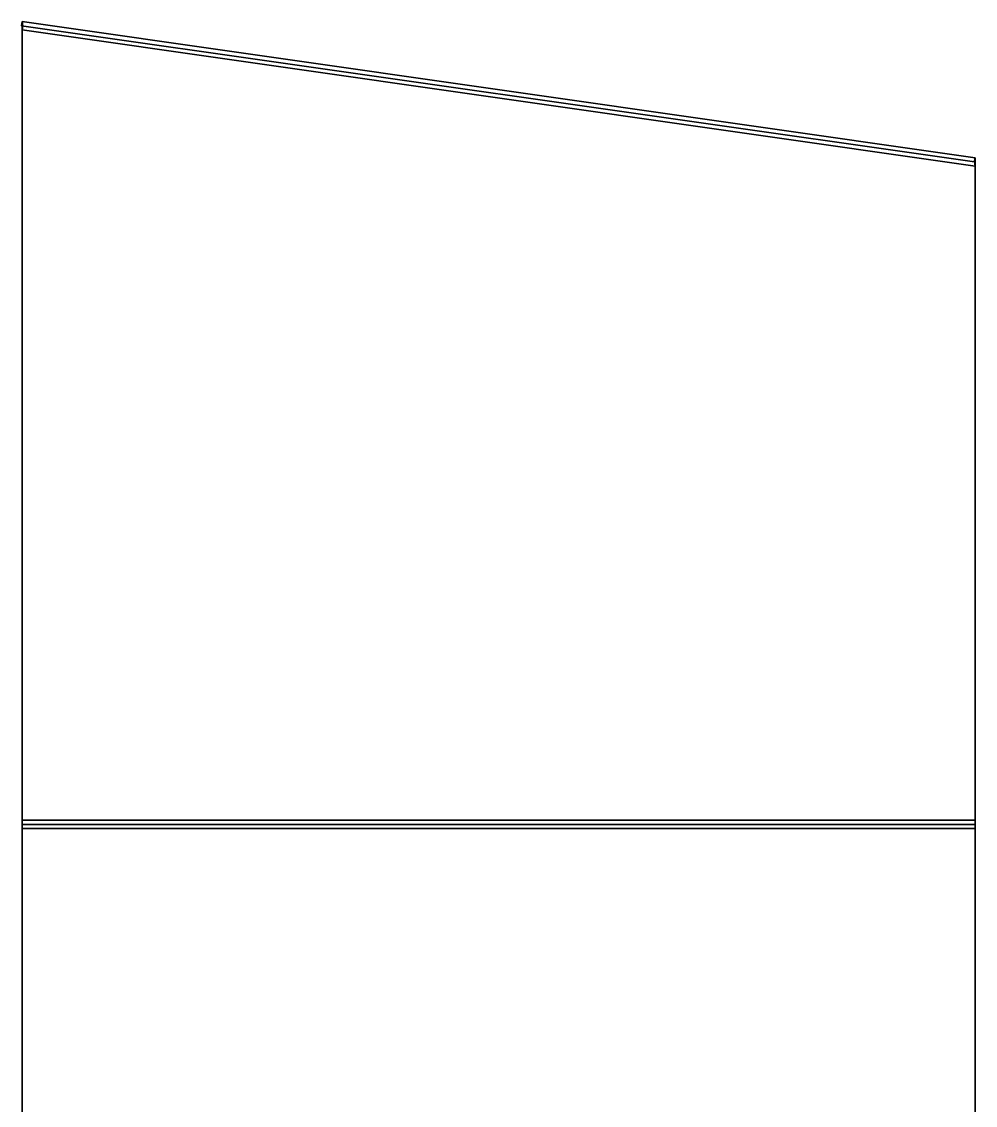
# Model space of a CAD drawing. Header units: inches. Extents: x -1371 to 1856, y -1888 to 3368.
# Drawn here: x 863 to 1856, y 101 to 1230 of the extents above; entities that cross this region are included whole.
import ezdxf

# ---------------------------------------------------------------- set-up
doc = ezdxf.new("R2010")
doc.units = ezdxf.units.IN
doc.header["$MEASUREMENT"] = 0
doc.layers.add('Warstwa 1', color=7, linetype='Continuous')

msp = doc.modelspace()

# ---------------------------------------------------------------- linework, layer by layer
at = {"layer": 'Warstwa 1', "color": 7, "lineweight": 35}
for points in [[(863.4, 1225.8), (864, 1230.1)], [(864, 1230.1), (863.4, 1225.8)], [(863.4, 1225.8)], [(863.4, 1225.8), (1855.6, 1084.1)], [(863.4, 1225.8), (1855.6, 1084.1)], [(864, 1230.1)], [(864, 1230.1), (1856.2, 1088.3)], [(1856.2, 1088.3), (864, 1230.1)], [(864, 402.3), (864, 1221.5)], [(864, 1221.5)], [(864, 1221.5)], [(1856.2, 1079.7), (864, 1221.5)], [(864, 1221.5), (864, 402.3)], [(864, 1221.5)], [(864, 1221.5)], [(1856.2, 1079.7), (864, 1221.5)], [(1856.2, 1079.7), (864, 1221.5)], [(864, 1221.5), (864, 402.3)], [(1856.2, 1079.7), (864, 1221.5)], [(1856.2, 1088.3), (1855.6, 1084.1)], [(1855.6, 1084.1)], [(1856.2, 1088.3)], [(1856.2, 1079.7)], [(1856.2, 1079.7), (1856.2, 402.3)], [(1856.2, 1079.7)], [(1856.2, 1079.7), (1856.2, 402.3)], [(1856.2, 1079.7)], [(1856.2, 1079.7)], [(1856.2, 402.3), (1856.2, 1079.7)], [(1856.2, 402.3), (1856.2, 1079.7)], [(864, 446.3)], [(864, 446.3)], [(864, 446.3), (864, 392.4)], [(864, 446.3)], [(864, 446.3), (864, 392.4)], [(1856.2, 446.3)], [(1856.2, 446.3), (1856.2, 392.4)], [(1856.2, 446.3)], [(1856.2, 446.3)], [(1856.2, 446.3), (1856.2, 392.4)], [(869.3, 406.6)], [(869.3, 406.6)], [(864, 402.3)], [(864, 402.3), (864, 393.8)], [(864, 402.3), (864, 398.1)], [(864, 393.8), (864, 402.3)], [(864, 402.3), (864, 398.1)], [(864, 402.3)], [(864, 398.1), (864, 393.8)], [(864, 398.1), (898.1, 398.1)], [(864, 398.1), (1856.2, 398.1)], [(898.1, 398.1), (864, 398.1)], [(864, 398.1), (1856.2, 398.1)], [(864, 398.1), (864, 393.8)], [(877.8, 398.1), (906.2, 398.1)], [(1842.4, 398.1), (877.8, 398.1)], [(877.8, 398.1), (1842.4, 398.1)], [(906.2, 398.1), (877.8, 398.1)], [(1822.2, 398.1), (898.1, 398.1)], [(898.1, 398.1), (1822.2, 398.1)], [(906.2, 398.1), (1814.1, 398.1)], [(1814.1, 398.1), (906.2, 398.1)], [(1842.4, 398.1), (1814.1, 398.1)], [(1814.1, 398.1), (1842.4, 398.1)], [(1856.2, 398.1), (1822.2, 398.1)], [(1822.2, 398.1), (1856.2, 398.1)], [(1856.2, 393.8), (1856.2, 402.3)], [(1856.2, 402.3)], [(1856.2, 402.3), (1856.2, 398.1)], [(1856.2, 398.1), (1856.2, 402.3)], [(1856.2, 402.3), (1856.2, 393.8)], [(1856.2, 402.3)], [(1856.2, 398.1), (1856.2, 393.8)], [(1856.2, 393.8), (1856.2, 398.1)], [(864, 393.8), (898.1, 393.8)], [(864, 393.8), (864, 389.6)], [(864, 385.3), (864, 393.8)], [(1856.2, 393.8), (864, 393.8)], [(898.1, 393.8), (864, 393.8)], [(864, 389.6), (864, 393.8)], [(864, 393.8), (864, 385.3)], [(864, 393.8), (1856.2, 393.8)], [(864, 393.8), (898.1, 393.8)], [(1856.2, 393.8), (864, 393.8)], [(1856.2, 393.8), (864, 393.8)], [(864, 393.8), (898.1, 393.8)], [(864, 392.4)], [(864, 389.6), (864, 385.3)], [(864, 389.6), (898.1, 389.6)], [(864, 389.6), (1856.2, 389.6)], [(864, 385.3), (864, 389.6)], [(898.1, 389.6), (864, 389.6)], [(864, 389.6), (1856.2, 389.6)], [(864, 385.3), (864, -1879.6)], [(864, -1879.6), (864, 385.3)], [(864, 385.3), (864, -1879.6)], [(864, -1879.6), (864, 385.3)], [(868.3, 392.4)], [(898.1, 393.8), (1822.2, 393.8)], [(1822.2, 393.8), (898.1, 393.8)], [(898.1, 393.8), (1822.2, 393.8)], [(898.1, 393.8), (1822.2, 393.8)], [(898.1, 389.6), (1822.2, 389.6)], [(898.1, 389.6), (1822.2, 389.6)], [(906.6, 388.2)], [(1813.7, 388.2)], [(1822.2, 393.8), (1856.2, 393.8)], [(1822.2, 393.8), (1856.2, 393.8)], [(1822.2, 393.8), (1856.2, 393.8)], [(1856.2, 393.8), (1822.2, 393.8)], [(1856.2, 389.6), (1822.2, 389.6)], [(1856.2, 389.6), (1822.2, 389.6)], [(1851.9, 392.4)], [(1856.2, 393.8), (1856.2, 389.6)], [(1856.2, 393.8), (1856.2, 385.3)], [(1856.2, 393.8), (1856.2, 389.6)], [(1856.2, 385.3), (1856.2, 393.8)], [(1856.2, 392.4)], [(1856.2, 385.3), (1856.2, 389.6)], [(1856.2, 389.6), (1856.2, 385.3)], [(1856.2, 385.3), (1856.2, -1879.6)], [(1856.2, -1879.6), (1856.2, 385.3)], [(1856.2, 385.3), (1856.2, -1879.6)], [(1856.2, -1879.6), (1856.2, 385.3)], [(1856.2, -534.1), (1856.2, 375.4)], [(1856.2, 375.4)], [(1856.2, 375.4), (1856.2, -534.1)]]:
    msp.add_lwpolyline(points, dxfattribs=at)
for points, knots in [([(864, 1221.5), (864, 1222.6), (864, 1223.7), (863.9, 1224.5), (863.8, 1224.9), (863.8, 1225.3), (863.7, 1225.5), (863.6, 1225.7), (863.5, 1225.8), (863.4, 1225.8)], [0, 0, 0, 0, 1, 1, 1, 2, 2, 2, 3, 3, 3, 3]), ([(863.4, 1225.8), (863.5, 1225.8), (863.6, 1225.7), (863.7, 1225.5), (863.8, 1225.3), (863.8, 1224.9), (863.9, 1224.5), (864, 1223.7), (864, 1222.6), (864, 1221.5)], [0, 0, 0, 0, 1, 1, 1, 2, 2, 2, 3, 3, 3, 3]), ([(864, 1230.1), (864.2, 1230), (864.3, 1229.3), (864.3, 1228.1), (864.3, 1226.5), (864.2, 1224), (864, 1221.5)], [0, 0, 0, 0, 1, 1, 1, 2, 2, 2, 2]), ([(864, 1221.5), (864.2, 1224), (864.3, 1226.5), (864.3, 1228.1), (864.3, 1229.3), (864.2, 1230), (864, 1230.1)], [0, 0, 0, 0, 1, 1, 1, 2, 2, 2, 2]), ([(1855.6, 1084.1), (1855.8, 1084.1), (1855.9, 1083.6), (1856, 1082.8), (1856, 1082.4), (1856.1, 1081.9), (1856.1, 1081.4), (1856.1, 1080.9), (1856.2, 1080.3), (1856.2, 1079.7)], [0, 0, 0, 0, 1, 1, 1, 2, 2, 2, 3, 3, 3, 3]), ([(1856.2, 1079.7), (1856.2, 1080.3), (1856.1, 1080.9), (1856.1, 1081.4), (1856.1, 1081.9), (1856, 1082.4), (1856, 1082.8), (1855.9, 1083.6), (1855.8, 1084.1), (1855.6, 1084.1)], [0, 0, 0, 0, 1, 1, 1, 2, 2, 2, 3, 3, 3, 3]), ([(1856.2, 1088.3), (1856.4, 1088.3), (1856.5, 1087), (1856.4, 1085.1), (1856.4, 1083.6), (1856.3, 1081.6), (1856.2, 1079.7)], [0, 0, 0, 0, 1, 1, 1, 2, 2, 2, 2]), ([(1856.2, 1088.3), (1856.4, 1088.3), (1856.5, 1087), (1856.4, 1085.1), (1856.4, 1083.6), (1856.3, 1081.6), (1856.2, 1079.7)], [0, 0, 0, 0, 1, 1, 1, 2, 2, 2, 2])]:
    msp.add_open_spline(points, degree=3, knots=knots, dxfattribs=at)
for points in [[(864, 402.3), (864, 675.4), (864, 948.4), (864, 1221.5)], [(1856.2, 1088.3), (1856, 1086.9), (1855.8, 1085.5), (1855.6, 1084.1)]]:
    msp.add_open_spline(points, degree=3, dxfattribs=at)

doc.saveas('drawing.dxf')
